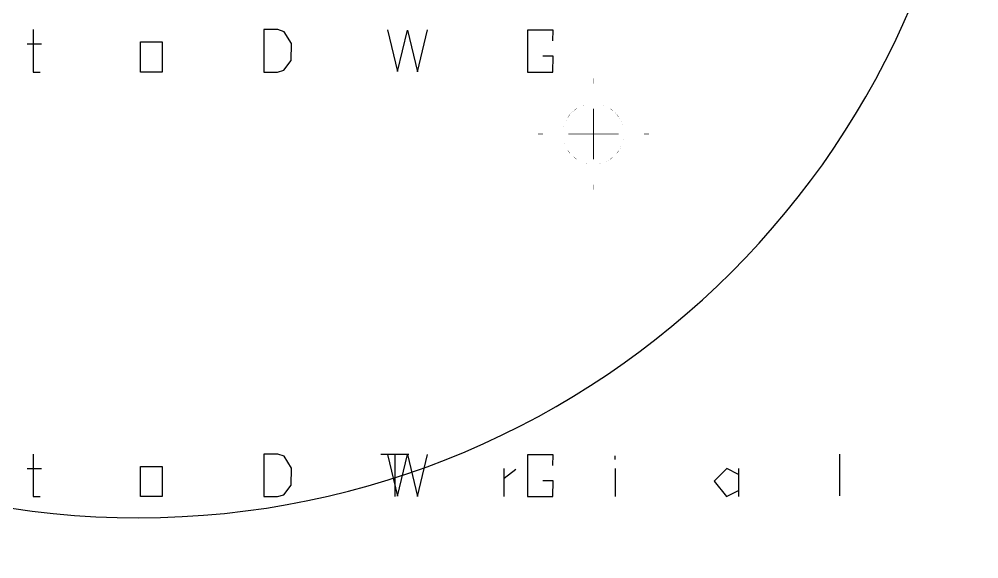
# Model space of a CAD drawing. Extents: x 0 to 595, y -1 to 841.
# Drawn here: x 380.7 to 475.8, y 624.8 to 678.3 of the extents above; entities that cross this region are included whole.
import ezdxf

# ---------------------------------------------------------------- set-up
doc = ezdxf.new("R2010")
doc.units = 0
doc.header["$MEASUREMENT"] = 0
doc.header["$XCLIPFRAME"] = 2
doc.linetypes.add('atContinuous2', pattern=[0])
for name, color, linetype in [('at_Entity', 7, 'Continuous'), ('at_Rect', 7, 'Continuous'), ('at_Solid', 7, 'Continuous')]:
    doc.layers.add(name, color=color, linetype=linetype)
picture_1 = doc.add_image_def('image1.jpg', size_in_pixel=(1446, 2048))

msp = doc.modelspace()

# ---------------------------------------------------------------- linework, layer by layer
at = {"color": 28}
for p, q in [((382.124, 635.174), (382.124, 630.967)), ((404.98, 635.174), (404.965, 630.967)), ((406.356, 635.189), (404.98, 635.174)), ((406.983, 634.96), (406.356, 635.189)), ((407.72, 633.786), (406.983, 634.96)), ((417.217, 635.152), (418.214, 631.02)), ((418.214, 631.02), (419.212, 635.128)), ((419.212, 635.128), (420.209, 630.973)), ((420.209, 630.973), (421.207, 635.152)), ((433.648, 635.111), (431.109, 635.111)), ((431.109, 635.111), (431.109, 630.967)), ((433.621, 634.046), (433.648, 635.111)), ((381.512, 633.767), (382.934, 633.767)), ((392.738, 633.953), (394.905, 633.953)), ((392.738, 630.967), (392.738, 633.953)), ((394.905, 633.953), (394.905, 630.967)), ((407.694, 632.11), (407.72, 633.786)), ((433.648, 632.545), (432.638, 632.545)), ((433.621, 630.967), (433.648, 632.545)), ((406.968, 631.136), (407.694, 632.11)), ((382.124, 630.967), (382.786, 630.967)), ((394.905, 630.967), (392.738, 630.967)), ((404.965, 630.967), (406.326, 630.967)), ((406.326, 630.967), (406.968, 631.136)), ((431.109, 630.967), (433.621, 630.967))]:
    msp.add_line(p, q, dxfattribs=at)
at = {"layer": 'at_Entity', "color": 7}
for points in [[(437.642, 671.9, 0.0508, 0.0508, 0), (437.642, 672.408, 0.0508, 0.0508, 0)], [(435.969, 669.422, 0.00212, 0.00212, 0), (435.99, 669.443, 0.00212, 0.00212, 0), (436.033, 669.443, 0.00212, 0.00212, 0), (436.075, 669.485, 0.00212, 0.00212, 0), (436.117, 669.507, 0.00212, 0.00212, 0), (436.16, 669.528, 0.00212, 0.00212, 0), (436.181, 669.549, 0.00212, 0.00212, 0), (436.223, 669.57, 0.00212, 0.00212, 0), (436.244, 669.591, 0.00212, 0.00212, 0), (436.287, 669.591, 0.00212, 0.00212, 0), (436.308, 669.612, 0.00212, 0.00212, 0), (436.35, 669.634, 0.00212, 0.00212, 0), (436.372, 669.655, 0.00212, 0.00212, 0), (436.414, 669.655, 0.00212, 0.00212, 0), (436.456, 669.676, 0.00212, 0.00212, 0), (436.477, 669.697, 0.00212, 0.00212, 0), (436.52, 669.697, 0.00212, 0.00212, 0), (436.541, 669.718, 0.00212, 0.00212, 0), (436.583, 669.739, 0.00212, 0.00212, 0), (436.626, 669.739, 0.00212, 0.00212, 0), (436.647, 669.761, 0.00212, 0.00212, 0), (436.689, 669.761, 0.00212, 0.00212, 0), (436.732, 669.782, 0.00212, 0.00212, 0), (436.753, 669.782, 0.00212, 0.00212, 0), (436.795, 669.803, 0.00212, 0.00212, 0), (436.837, 669.803, 0.00212, 0.00212, 0), (436.859, 669.824, 0.00212, 0.00212, 0), (436.901, 669.824, 0.00212, 0.00212, 0), (436.943, 669.845, 0.00212, 0.00212, 0), (437.007, 669.845, 0.00212, 0.00212, 0), (437.049, 669.867, 0.00212, 0.00212, 0), (437.113, 669.867, 0.00212, 0.00212, 0), (437.155, 669.888, 0.00212, 0.00212, 0), (437.261, 669.888, 0.00212, 0.00212, 0), (437.303, 669.909, 0.00212, 0.00212, 0), (437.346, 669.909, 0.00212, 0.00212, 0)], [(437.918, 669.909, 0.00212, 0.00212, 0), (437.96, 669.909, 0.00212, 0.00212, 0), (438.002, 669.888, 0.00212, 0.00212, 0), (438.108, 669.888, 0.00212, 0.00212, 0), (438.151, 669.867, 0.00212, 0.00212, 0), (438.214, 669.867, 0.00212, 0.00212, 0), (438.257, 669.845, 0.00212, 0.00212, 0), (438.32, 669.845, 0.00212, 0.00212, 0), (438.362, 669.824, 0.00212, 0.00212, 0), (438.405, 669.824, 0.00212, 0.00212, 0), (438.426, 669.803, 0.00212, 0.00212, 0), (438.468, 669.803, 0.00212, 0.00212, 0), (438.511, 669.782, 0.00212, 0.00212, 0), (438.532, 669.782, 0.00212, 0.00212, 0), (438.574, 669.761, 0.00212, 0.00212, 0), (438.617, 669.761, 0.00212, 0.00212, 0), (438.638, 669.739, 0.00212, 0.00212, 0), (438.68, 669.739, 0.00212, 0.00212, 0), (438.723, 669.718, 0.00212, 0.00212, 0), (438.744, 669.697, 0.00212, 0.00212, 0), (438.786, 669.697, 0.00212, 0.00212, 0), (438.807, 669.676, 0.00212, 0.00212, 0), (438.85, 669.655, 0.00212, 0.00212, 0), (438.892, 669.655, 0.00212, 0.00212, 0), (438.913, 669.634, 0.00212, 0.00212, 0), (438.955, 669.612, 0.00212, 0.00212, 0), (438.977, 669.591, 0.00212, 0.00212, 0), (439.019, 669.591, 0.00212, 0.00212, 0), (439.04, 669.57, 0.00212, 0.00212, 0), (439.083, 669.549, 0.00212, 0.00212, 0), (439.104, 669.528, 0.00212, 0.00212, 0), (439.188, 669.485, 0.00212, 0.00212, 0), (439.21, 669.464, 0.00212, 0.00212, 0), (439.231, 669.443, 0.00212, 0.00212, 0), (439.273, 669.443, 0.00212, 0.00212, 0), (439.294, 669.422, 0.00212, 0.00212, 0)], [(435.122, 668.575, 0.0318, 0.0318, 0), (435.313, 668.829, 0.0318, 0.0318, 0)], [(435.313, 668.829, 0.003, 0.003, 0), (435.334, 668.85, 0.003, 0.003, 0), (435.355, 668.871, 0.003, 0.003, 0), (435.376, 668.913, 0.003, 0.003, 0), (435.418, 668.956, 0.003, 0.003, 0), (435.461, 668.977, 0.003, 0.003, 0), (435.482, 669.019, 0.003, 0.003, 0), (435.524, 669.062, 0.003, 0.003, 0), (435.567, 669.083, 0.003, 0.003, 0), (435.588, 669.125, 0.003, 0.003, 0), (435.63, 669.168, 0.003, 0.003, 0), (435.673, 669.189, 0.003, 0.003, 0), (435.694, 669.21, 0.003, 0.003, 0), (435.715, 669.231, 0.003, 0.003, 0)], [(435.715, 669.231, 0.0318, 0.0318, 0), (435.969, 669.422, 0.0318, 0.0318, 0)], [(437.642, 666.901, 0.0822, 0.0822, 0), (437.642, 669.401, 0.0822, 0.0822, 0)], [(439.294, 669.422, 0.0318, 0.0318, 0), (439.549, 669.231, 0.0318, 0.0318, 0)], [(439.549, 669.231, 0.003, 0.003, 0), (439.57, 669.21, 0.003, 0.003, 0), (439.591, 669.189, 0.003, 0.003, 0), (439.633, 669.168, 0.003, 0.003, 0), (439.654, 669.146, 0.003, 0.003, 0), (439.676, 669.125, 0.003, 0.003, 0), (439.697, 669.083, 0.003, 0.003, 0), (439.739, 669.062, 0.003, 0.003, 0), (439.76, 669.041, 0.003, 0.003, 0), (439.782, 669.019, 0.003, 0.003, 0), (439.803, 668.977, 0.003, 0.003, 0), (439.845, 668.956, 0.003, 0.003, 0), (439.866, 668.935, 0.003, 0.003, 0), (439.887, 668.913, 0.003, 0.003, 0), (439.909, 668.871, 0.003, 0.003, 0), (439.93, 668.85, 0.003, 0.003, 0), (439.951, 668.829, 0.003, 0.003, 0)], [(439.951, 668.829, 0.0318, 0.0318, 0), (440.142, 668.575, 0.0318, 0.0318, 0)], [(434.635, 667.198, 0.00212, 0.00212, 0), (434.635, 667.24, 0.00212, 0.00212, 0), (434.656, 667.283, 0.00212, 0.00212, 0), (434.656, 667.389, 0.00212, 0.00212, 0), (434.677, 667.431, 0.00212, 0.00212, 0), (434.677, 667.494, 0.00212, 0.00212, 0), (434.698, 667.537, 0.00212, 0.00212, 0), (434.698, 667.6, 0.00212, 0.00212, 0), (434.719, 667.643, 0.00212, 0.00212, 0), (434.719, 667.685, 0.00212, 0.00212, 0), (434.741, 667.706, 0.00212, 0.00212, 0), (434.741, 667.749, 0.00212, 0.00212, 0), (434.762, 667.791, 0.00212, 0.00212, 0), (434.762, 667.812, 0.00212, 0.00212, 0), (434.783, 667.854, 0.00212, 0.00212, 0), (434.783, 667.897, 0.00212, 0.00212, 0), (434.804, 667.918, 0.00212, 0.00212, 0), (434.804, 667.96, 0.00212, 0.00212, 0), (434.825, 668.003, 0.00212, 0.00212, 0), (434.847, 668.024, 0.00212, 0.00212, 0), (434.847, 668.066, 0.00212, 0.00212, 0), (434.868, 668.087, 0.00212, 0.00212, 0), (434.889, 668.13, 0.00212, 0.00212, 0), (434.889, 668.172, 0.00212, 0.00212, 0), (434.91, 668.193, 0.00212, 0.00212, 0), (434.931, 668.236, 0.00212, 0.00212, 0), (434.952, 668.257, 0.00212, 0.00212, 0), (434.952, 668.299, 0.00212, 0.00212, 0), (434.974, 668.32, 0.00212, 0.00212, 0), (434.995, 668.363, 0.00212, 0.00212, 0), (435.016, 668.384, 0.00212, 0.00212, 0), (435.037, 668.426, 0.00212, 0.00212, 0), (435.058, 668.469, 0.00212, 0.00212, 0), (435.101, 668.511, 0.00212, 0.00212, 0), (435.101, 668.553, 0.00212, 0.00212, 0), (435.122, 668.575, 0.00212, 0.00212, 0)], [(440.142, 668.575, 0.00212, 0.00212, 0), (440.163, 668.553, 0.00212, 0.00212, 0), (440.163, 668.511, 0.00212, 0.00212, 0), (440.184, 668.49, 0.00212, 0.00212, 0), (440.205, 668.469, 0.00212, 0.00212, 0), (440.247, 668.384, 0.00212, 0.00212, 0), (440.269, 668.363, 0.00212, 0.00212, 0), (440.29, 668.32, 0.00212, 0.00212, 0), (440.311, 668.299, 0.00212, 0.00212, 0), (440.311, 668.257, 0.00212, 0.00212, 0), (440.332, 668.236, 0.00212, 0.00212, 0), (440.353, 668.193, 0.00212, 0.00212, 0), (440.375, 668.172, 0.00212, 0.00212, 0), (440.375, 668.13, 0.00212, 0.00212, 0), (440.396, 668.087, 0.00212, 0.00212, 0), (440.417, 668.066, 0.00212, 0.00212, 0), (440.417, 668.024, 0.00212, 0.00212, 0), (440.438, 668.003, 0.00212, 0.00212, 0), (440.459, 667.96, 0.00212, 0.00212, 0), (440.459, 667.918, 0.00212, 0.00212, 0), (440.48, 667.897, 0.00212, 0.00212, 0), (440.48, 667.854, 0.00212, 0.00212, 0), (440.502, 667.812, 0.00212, 0.00212, 0), (440.502, 667.791, 0.00212, 0.00212, 0), (440.523, 667.749, 0.00212, 0.00212, 0), (440.523, 667.706, 0.00212, 0.00212, 0), (440.544, 667.685, 0.00212, 0.00212, 0), (440.544, 667.643, 0.00212, 0.00212, 0), (440.565, 667.6, 0.00212, 0.00212, 0), (440.565, 667.537, 0.00212, 0.00212, 0), (440.586, 667.494, 0.00212, 0.00212, 0), (440.586, 667.431, 0.00212, 0.00212, 0), (440.608, 667.389, 0.00212, 0.00212, 0), (440.608, 667.283, 0.00212, 0.00212, 0), (440.629, 667.24, 0.00212, 0.00212, 0), (440.629, 666.944, 0.00212, 0.00212, 0), (440.65, 666.901, 0.00212, 0.00212, 0), (440.629, 666.88, 0.00212, 0.00212, 0), (440.629, 666.584, 0.00212, 0.00212, 0), (440.608, 666.541, 0.00212, 0.00212, 0), (440.608, 666.435, 0.00212, 0.00212, 0), (440.586, 666.393, 0.00212, 0.00212, 0), (440.586, 666.33, 0.00212, 0.00212, 0), (440.565, 666.287, 0.00212, 0.00212, 0), (440.565, 666.224, 0.00212, 0.00212, 0), (440.544, 666.181, 0.00212, 0.00212, 0), (440.544, 666.139, 0.00212, 0.00212, 0), (440.523, 666.118, 0.00212, 0.00212, 0), (440.523, 666.075, 0.00212, 0.00212, 0), (440.502, 666.033, 0.00212, 0.00212, 0), (440.502, 666.012, 0.00212, 0.00212, 0), (440.48, 665.969, 0.00212, 0.00212, 0), (440.48, 665.927, 0.00212, 0.00212, 0), (440.459, 665.906, 0.00212, 0.00212, 0), (440.459, 665.864, 0.00212, 0.00212, 0), (440.438, 665.821, 0.00212, 0.00212, 0), (440.417, 665.8, 0.00212, 0.00212, 0), (440.417, 665.758, 0.00212, 0.00212, 0), (440.396, 665.736, 0.00212, 0.00212, 0), (440.375, 665.694, 0.00212, 0.00212, 0), (440.375, 665.652, 0.00212, 0.00212, 0), (440.353, 665.631, 0.00212, 0.00212, 0), (440.332, 665.588, 0.00212, 0.00212, 0), (440.311, 665.567, 0.00212, 0.00212, 0), (440.311, 665.525, 0.00212, 0.00212, 0), (440.29, 665.503, 0.00212, 0.00212, 0), (440.269, 665.461, 0.00212, 0.00212, 0), (440.247, 665.44, 0.00212, 0.00212, 0), (440.205, 665.355, 0.00212, 0.00212, 0), (440.184, 665.334, 0.00212, 0.00212, 0), (440.163, 665.313, 0.00212, 0.00212, 0), (440.163, 665.271, 0.00212, 0.00212, 0), (440.142, 665.249, 0.00212, 0.00212, 0)], [(432.644, 666.901, 0.0508, 0.0508, 0), (432.136, 666.901, 0.0508, 0.0508, 0)], [(437.642, 666.901, 0.0822, 0.0822, 0), (435.143, 666.901, 0.0822, 0.0822, 0)], [(437.642, 666.901, 0.0822, 0.0822, 0), (437.642, 664.402, 0.0822, 0.0822, 0)], [(437.642, 666.901, 0.0822, 0.0822, 0), (440.142, 666.901, 0.0822, 0.0822, 0)], [(442.641, 666.901, 0.0508, 0.0508, 0), (443.149, 666.901, 0.0508, 0.0508, 0)], [(435.122, 665.249, 0.00212, 0.00212, 0), (435.101, 665.271, 0.00212, 0.00212, 0), (435.101, 665.313, 0.00212, 0.00212, 0), (435.058, 665.355, 0.00212, 0.00212, 0), (435.037, 665.398, 0.00212, 0.00212, 0), (435.016, 665.44, 0.00212, 0.00212, 0), (434.995, 665.461, 0.00212, 0.00212, 0), (434.974, 665.503, 0.00212, 0.00212, 0), (434.952, 665.525, 0.00212, 0.00212, 0), (434.952, 665.567, 0.00212, 0.00212, 0), (434.931, 665.588, 0.00212, 0.00212, 0), (434.91, 665.631, 0.00212, 0.00212, 0), (434.889, 665.652, 0.00212, 0.00212, 0), (434.889, 665.694, 0.00212, 0.00212, 0), (434.868, 665.736, 0.00212, 0.00212, 0), (434.847, 665.758, 0.00212, 0.00212, 0), (434.847, 665.8, 0.00212, 0.00212, 0), (434.825, 665.821, 0.00212, 0.00212, 0), (434.804, 665.864, 0.00212, 0.00212, 0), (434.804, 665.906, 0.00212, 0.00212, 0), (434.783, 665.927, 0.00212, 0.00212, 0), (434.783, 665.969, 0.00212, 0.00212, 0), (434.762, 666.012, 0.00212, 0.00212, 0), (434.762, 666.033, 0.00212, 0.00212, 0), (434.741, 666.075, 0.00212, 0.00212, 0), (434.741, 666.118, 0.00212, 0.00212, 0), (434.719, 666.139, 0.00212, 0.00212, 0), (434.719, 666.181, 0.00212, 0.00212, 0), (434.698, 666.224, 0.00212, 0.00212, 0), (434.698, 666.287, 0.00212, 0.00212, 0), (434.677, 666.33, 0.00212, 0.00212, 0), (434.677, 666.393, 0.00212, 0.00212, 0), (434.656, 666.435, 0.00212, 0.00212, 0), (434.656, 666.541, 0.00212, 0.00212, 0), (434.635, 666.584, 0.00212, 0.00212, 0), (434.635, 666.626, 0.00212, 0.00212, 0)], [(435.313, 664.995, 0.0318, 0.0318, 0), (435.122, 665.249, 0.0318, 0.0318, 0)], [(435.715, 664.593, 0.003, 0.003, 0), (435.694, 664.614, 0.003, 0.003, 0), (435.673, 664.635, 0.003, 0.003, 0), (435.63, 664.656, 0.003, 0.003, 0), (435.588, 664.699, 0.003, 0.003, 0), (435.567, 664.741, 0.003, 0.003, 0), (435.524, 664.762, 0.003, 0.003, 0), (435.482, 664.805, 0.003, 0.003, 0), (435.461, 664.847, 0.003, 0.003, 0), (435.418, 664.868, 0.003, 0.003, 0), (435.376, 664.91, 0.003, 0.003, 0), (435.355, 664.953, 0.003, 0.003, 0), (435.334, 664.974, 0.003, 0.003, 0), (435.313, 664.995, 0.003, 0.003, 0)], [(439.951, 664.995, 0.003, 0.003, 0), (439.93, 664.974, 0.003, 0.003, 0), (439.909, 664.953, 0.003, 0.003, 0), (439.887, 664.91, 0.003, 0.003, 0), (439.866, 664.889, 0.003, 0.003, 0), (439.845, 664.868, 0.003, 0.003, 0), (439.803, 664.847, 0.003, 0.003, 0), (439.782, 664.805, 0.003, 0.003, 0), (439.76, 664.783, 0.003, 0.003, 0), (439.739, 664.762, 0.003, 0.003, 0), (439.697, 664.741, 0.003, 0.003, 0), (439.676, 664.699, 0.003, 0.003, 0), (439.654, 664.677, 0.003, 0.003, 0), (439.633, 664.656, 0.003, 0.003, 0), (439.591, 664.635, 0.003, 0.003, 0), (439.549, 664.593, 0.003, 0.003, 0)], [(440.142, 665.249, 0.0318, 0.0318, 0), (439.951, 664.995, 0.0318, 0.0318, 0)], [(435.969, 664.402, 0.0318, 0.0318, 0), (435.715, 664.593, 0.0318, 0.0318, 0)], [(439.294, 664.402, 0.00212, 0.00212, 0), (439.273, 664.381, 0.00212, 0.00212, 0), (439.231, 664.381, 0.00212, 0.00212, 0), (439.21, 664.36, 0.00212, 0.00212, 0), (439.188, 664.339, 0.00212, 0.00212, 0), (439.104, 664.296, 0.00212, 0.00212, 0), (439.083, 664.275, 0.00212, 0.00212, 0), (439.04, 664.254, 0.00212, 0.00212, 0), (439.019, 664.233, 0.00212, 0.00212, 0), (438.977, 664.233, 0.00212, 0.00212, 0), (438.955, 664.212, 0.00212, 0.00212, 0), (438.913, 664.19, 0.00212, 0.00212, 0), (438.892, 664.169, 0.00212, 0.00212, 0), (438.85, 664.169, 0.00212, 0.00212, 0), (438.807, 664.148, 0.00212, 0.00212, 0), (438.786, 664.127, 0.00212, 0.00212, 0), (438.744, 664.127, 0.00212, 0.00212, 0), (438.723, 664.106, 0.00212, 0.00212, 0), (438.68, 664.084, 0.00212, 0.00212, 0), (438.638, 664.084, 0.00212, 0.00212, 0), (438.617, 664.063, 0.00212, 0.00212, 0), (438.574, 664.063, 0.00212, 0.00212, 0), (438.532, 664.042, 0.00212, 0.00212, 0), (438.511, 664.042, 0.00212, 0.00212, 0), (438.468, 664.021, 0.00212, 0.00212, 0), (438.426, 664.021, 0.00212, 0.00212, 0), (438.405, 664, 0.00212, 0.00212, 0), (438.362, 664, 0.00212, 0.00212, 0), (438.32, 663.979, 0.00212, 0.00212, 0), (438.257, 663.979, 0.00212, 0.00212, 0), (438.214, 663.957, 0.00212, 0.00212, 0), (438.151, 663.957, 0.00212, 0.00212, 0), (438.108, 663.936, 0.00212, 0.00212, 0), (438.002, 663.936, 0.00212, 0.00212, 0), (437.96, 663.915, 0.00212, 0.00212, 0), (437.664, 663.915, 0.00212, 0.00212, 0), (437.642, 663.894, 0.00212, 0.00212, 0), (437.6, 663.915, 0.00212, 0.00212, 0), (437.303, 663.915, 0.00212, 0.00212, 0), (437.261, 663.936, 0.00212, 0.00212, 0), (437.155, 663.936, 0.00212, 0.00212, 0), (437.113, 663.957, 0.00212, 0.00212, 0), (437.049, 663.957, 0.00212, 0.00212, 0), (437.007, 663.979, 0.00212, 0.00212, 0), (436.943, 663.979, 0.00212, 0.00212, 0), (436.901, 664, 0.00212, 0.00212, 0), (436.859, 664, 0.00212, 0.00212, 0), (436.837, 664.021, 0.00212, 0.00212, 0), (436.795, 664.021, 0.00212, 0.00212, 0), (436.753, 664.042, 0.00212, 0.00212, 0), (436.732, 664.042, 0.00212, 0.00212, 0), (436.689, 664.063, 0.00212, 0.00212, 0), (436.647, 664.063, 0.00212, 0.00212, 0), (436.626, 664.084, 0.00212, 0.00212, 0), (436.583, 664.084, 0.00212, 0.00212, 0), (436.541, 664.106, 0.00212, 0.00212, 0), (436.52, 664.127, 0.00212, 0.00212, 0), (436.477, 664.127, 0.00212, 0.00212, 0), (436.456, 664.148, 0.00212, 0.00212, 0), (436.414, 664.169, 0.00212, 0.00212, 0), (436.372, 664.169, 0.00212, 0.00212, 0), (436.35, 664.19, 0.00212, 0.00212, 0), (436.308, 664.212, 0.00212, 0.00212, 0), (436.287, 664.233, 0.00212, 0.00212, 0), (436.244, 664.233, 0.00212, 0.00212, 0), (436.223, 664.254, 0.00212, 0.00212, 0), (436.181, 664.275, 0.00212, 0.00212, 0), (436.16, 664.296, 0.00212, 0.00212, 0), (436.117, 664.317, 0.00212, 0.00212, 0), (436.075, 664.339, 0.00212, 0.00212, 0), (436.033, 664.381, 0.00212, 0.00212, 0), (435.99, 664.381, 0.00212, 0.00212, 0), (435.969, 664.402, 0.00212, 0.00212, 0)], [(439.549, 664.593, 0.0318, 0.0318, 0), (439.294, 664.402, 0.0318, 0.0318, 0)], [(437.642, 661.882, 0.0487, 0.0487, 0), (437.642, 661.395, 0.0487, 0.0487, 0)]]:
    msp.add_lwpolyline(points, format="xyseb", dxfattribs=at)
at = {"layer": 'at_Entity', "color": 7, "linetype": 'atContinuous2'}
for centre, start, end in [((392.678, 712.006), 180.03787, 269.94086), ((392.537, 712.016), 270.03791, 359.94082)]:
    msp.add_arc(centre, 83.144, start, end, dxfattribs=at)
at = {"layer": 'at_Rect', "color": 28}
for p, q in [((416.555, 635.173), (419.338, 635.173)), ((417.939, 635.173), (417.939, 630.967)), ((439.791, 634.645), (439.791, 635.018)), ((462.032, 635.158), (462.017, 631.051)), ((428.748, 633.743), (428.748, 630.967)), ((428.779, 632.81), (429.961, 633.696)), ((439.775, 633.759), (439.775, 630.967)), ((450.85, 633.743), (449.59, 632.484)), ((452.016, 633.152), (450.85, 633.743)), ((452, 633.759), (452, 630.991)), ((449.59, 632.484), (450.819, 630.967)), ((450.819, 630.967), (452.016, 631.566))]:
    msp.add_line(p, q, dxfattribs=at)
at = {"layer": 'at_Solid', "color": 28}
for p, q in [((382.124, 677.251), (382.124, 673.044)), ((404.98, 677.251), (404.965, 673.044)), ((406.356, 677.266), (404.98, 677.251)), ((406.983, 677.037), (406.356, 677.266)), ((417.217, 677.23), (418.214, 673.098)), ((418.214, 673.098), (419.212, 677.206)), ((419.212, 677.206), (420.209, 673.05)), ((420.209, 673.05), (421.207, 677.23)), ((433.648, 677.189), (431.109, 677.189)), ((431.109, 677.189), (431.109, 673.044)), ((433.621, 676.124), (433.648, 677.189)), ((407.72, 675.863), (406.983, 677.037)), ((381.512, 675.844), (382.934, 675.844)), ((392.738, 676.03), (394.905, 676.03)), ((392.738, 673.044), (392.738, 676.03)), ((394.905, 676.03), (394.905, 673.044)), ((407.694, 674.187), (407.72, 675.863)), ((433.648, 674.622), (432.638, 674.622)), ((433.621, 673.044), (433.648, 674.622)), ((406.968, 673.214), (407.694, 674.187)), ((382.124, 673.044), (382.786, 673.044)), ((394.905, 673.044), (392.738, 673.044)), ((404.965, 673.044), (406.326, 673.044)), ((406.326, 673.044), (406.968, 673.214)), ((431.109, 673.044), (433.621, 673.044))]:
    msp.add_line(p, q, dxfattribs=at)

# ---------------------------------------------------------------- pictures from other files: only their frames are drawn
image = msp.add_image(picture_1, insert=(0, 0.007), size_in_units=(594.459, 841.545))
image.set_boundary_path([(0.0258, 2047.9834), (1446.026, 2047.9834), (1446.026, -0.0166), (0.0258, -0.0166), (0.0258, 2047.9834)])

doc.saveas('drawing.dxf')
